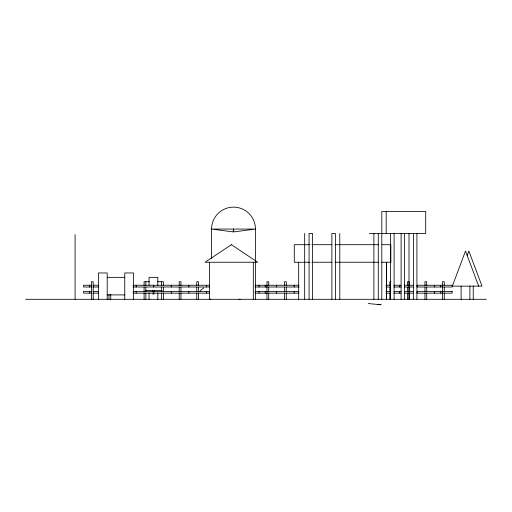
<?xml version="1.0" encoding="UTF-8"?>
<svg xmlns="http://www.w3.org/2000/svg" width="512" height="512" viewBox="0 0 512 512"><rect width="100%" height="100%" fill="white"/><g stroke="black" fill="none" stroke-linecap="round" stroke-linejoin="round"><path stroke-width="0.77" d="M377.76 304.589L377.811 304.205L381.12 304.774L368.192 303.546M467.168 255.494L468.845 251.014L482.01 286.125L452.346 286.125L465.51 251.014L478.675 286.125M199.859 291.616L201.114 289.978L203.84 287.885M209.882 299.29L210.97 299.29M239.014 299.29L240.102 299.29M369.504 233.459L425.696 233.459L425.696 211.52L381.811 211.52L381.792 299.29M309.446 244.698L294.285 244.698L294.285 262.246L309.696 262.246M311.84 244.698L331.789 244.698M334.976 244.698L378.867 244.698M382.054 244.698L390.835 244.698L390.835 262.246M311.84 262.246L331.866 262.246M334.976 262.246L378.867 262.246M381.741 262.246L391.002 262.246M107.2 277.344L124.755 277.344M149.446 281.734L144.09 281.734L144.09 285.722M157.427 281.734L163.398 281.734L163.398 285.722M391.021 281.734L389.85 281.734L389.85 285.722M91.507 285.248L83.526 285.248L83.526 287.002L91.507 287.002M93.107 285.248L98.688 285.248M132.998 285.248L209.6 285.248M255.085 285.248L298.97 285.248M385.939 285.248L390.726 285.248M393.92 285.248L401.101 285.248M404.294 285.248L413.069 285.248M93.107 287.002L98.688 287.002M132.998 287.002L209.6 287.002M255.085 287.002L298.97 287.002M385.939 287.002L390.726 287.002M393.92 287.002L401.101 287.002M404.294 287.002L413.069 287.002M145.389 290.509L162.214 290.509M91.507 291.392L83.526 291.392L83.526 293.146L91.507 293.146M93.107 291.392L98.688 291.392M132.998 291.392L209.6 291.392M255.085 291.392L298.97 291.392M385.939 291.392L390.726 291.392M393.92 291.392L401.101 291.392M404.294 291.392L413.069 291.392M93.107 293.146L98.688 293.146M132.998 293.146L209.6 293.146M255.085 293.146L298.97 293.146M385.939 293.146L390.726 293.146M393.92 293.146L401.101 293.146M404.294 293.146L413.069 293.146M152.557 294.022L154.31 294.022M107.2 294.899L124.755 294.899M25.6 299.29L486.4 299.29M473.235 286.125L473.235 299.29M469.901 286.125L469.901 299.29M461.12 286.125L461.12 299.29M444.269 285.722L444.269 281.734L442.515 281.734L442.515 287.002M444.269 287.322L444.269 291.309M444.269 292.902L444.269 299.29M442.515 287.322L442.515 299.29M440.762 285.248L440.762 287.002M440.762 291.392L440.762 293.146M434.618 285.248L434.618 287.002M434.618 291.392L434.618 293.146M426.714 285.722L426.714 281.734L424.96 281.734L424.96 285.722M426.714 287.322L426.714 291.309M426.714 292.902L426.714 299.29M424.96 287.322L424.96 291.309M424.96 292.902L424.96 299.29M416.915 233.459L416.915 299.29M413.408 233.459L413.408 299.29M409.158 285.722L409.158 281.734L407.405 281.734L407.405 285.722M409.158 287.322L409.158 291.309M409.158 292.902L409.158 299.29M409.005 233.459L409.005 299.29M407.405 287.322L407.405 291.309M407.405 292.902L407.405 299.29M404.614 233.459L404.614 299.29M401.101 233.459L401.101 299.29M399.507 285.248L399.507 287.002M399.507 291.392L399.507 293.146M394.099 233.459L394.099 299.29M390.586 233.459L390.586 299.29M389.85 287.322L389.85 291.309M389.85 292.902L389.85 299.29M386.611 262.246L386.611 299.29M386.445 262.246L386.445 299.29M386.195 211.52L386.195 233.459M378.285 233.459L378.285 299.29M373.894 233.459L373.894 299.29M339.782 233.459L339.782 299.29M335.398 299.29L335.398 233.459L331.885 233.459L331.885 299.29M312.576 299.29L312.576 233.459L309.062 233.459L309.062 299.29M304.678 233.459L304.678 299.29M298.675 262.246L298.675 299.29M294.182 285.248L294.182 287.002M294.182 291.392L294.182 293.146M286.278 285.722L286.278 281.734L284.525 281.734L284.525 285.722M286.278 287.322L286.278 291.309M286.278 292.902L286.278 299.29M284.525 287.322L284.525 291.309M284.525 292.902L284.525 299.29M276.627 285.248L276.627 287.002M276.627 291.392L276.627 293.146M268.73 285.722L268.73 281.734L266.97 281.734L266.97 287.002M268.73 287.322L268.73 291.309M268.73 292.902L268.73 299.29M266.97 287.322L266.97 299.29M265.216 285.248L265.216 287.002M265.216 291.392L265.216 293.146M259.072 285.248L259.072 287.002M259.072 291.392L259.072 293.146M255.45 299.29L255.45 229.069A21.946 21.946 0 0 0 233.51 207.13A21.946 21.946 0 0 0 211.565 229.069L211.565 258.592M253.325 262.246L253.325 299.29M209.44 262.246L209.44 299.29M206.406 285.248L206.406 287.002M206.406 291.392L206.406 293.146M198.509 285.722L198.509 281.734L196.755 281.734L196.755 285.722M198.509 287.322L198.509 291.309M198.509 292.902L198.509 299.29M196.755 287.322L196.755 291.309M196.755 292.902L196.755 299.29M188.858 285.248L188.858 287.002M188.858 291.392L188.858 293.146M180.954 285.722L180.954 281.734L179.2 281.734L179.2 285.722M180.954 287.322L180.954 291.309M180.954 292.902L180.954 299.29M179.2 287.322L179.2 291.309M179.2 292.902L179.2 299.29M171.302 285.248L171.302 287.002M171.302 291.392L171.302 293.146M163.398 287.322L163.398 291.309M163.398 292.902L163.398 299.29M161.645 281.734L161.645 285.722M161.645 287.322L161.645 291.309M161.645 292.902L161.645 299.29M157.824 285.325L157.824 277.344L149.05 277.344L149.05 285.325M157.824 292.902L157.824 299.29M154.31 290.182L154.31 291.917M153.747 285.248L153.747 287.002M153.747 291.392L153.747 293.146M152.557 290.182L152.557 291.917M149.05 292.902L149.05 299.29M145.85 281.734L145.85 285.722M145.85 287.322L145.85 291.309M145.85 292.902L145.85 299.29M144.09 287.322L144.09 291.309M144.09 292.902L144.09 299.29M136.192 285.248L136.192 287.002M136.192 291.392L136.192 293.146M133.53 299.29L133.53 272.96L124.755 272.96L124.755 299.29M110.739 294.502L110.739 299.29M108.986 294.502L108.986 299.29M107.2 299.29L107.2 272.96L98.419 272.96L98.419 299.29M93.184 299.29L93.184 281.734L91.43 281.734L91.43 299.29M89.67 285.248L89.67 287.002M89.67 291.392L89.67 293.146M75.091 234.643L75.091 299.29M233.51 229.069L233.133 231.91L211.565 229.069L255.45 229.069L233.882 231.91L233.51 229.069M231.386 244.698L205.056 262.246L257.715 262.246L231.386 244.698M452.166 285.248L417.062 285.248L417.062 287.002L452.166 287.002L452.166 285.248M452.166 291.392L417.062 291.392L417.062 293.146L452.166 293.146L452.166 291.392"/></g></svg>
